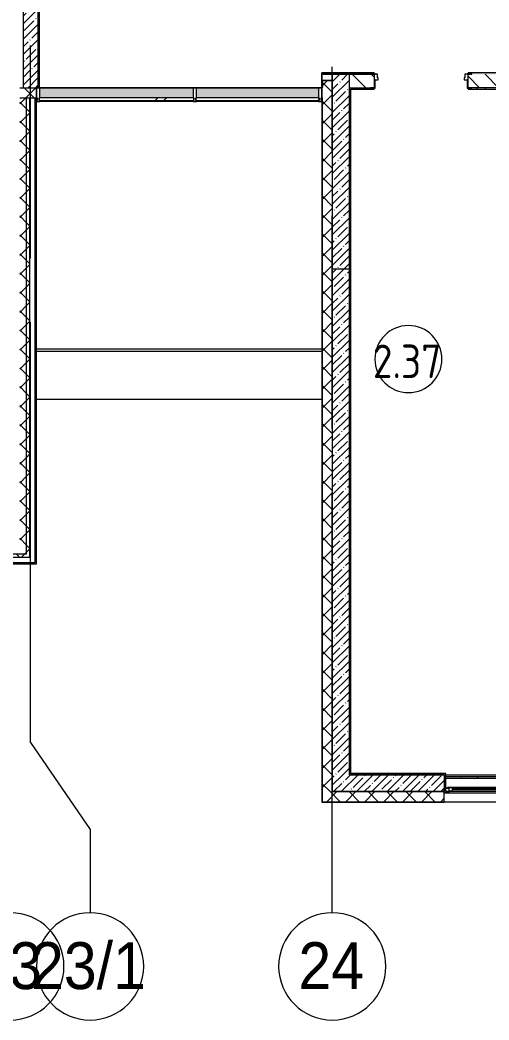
# Model space of a CAD drawing. Header units: millimetres. Extents: x -625 to 415037, y -3642 to 102118.
# Drawn here: x 233476 to 240469, y 71033 to 85949 of the extents above; entities that cross this region are included whole.
import ezdxf

# ---------------------------------------------------------------- set-up
doc = ezdxf.new("R2010")
doc.units = ezdxf.units.MM
doc.linetypes.add('Осевая', pattern=[6350, 1270, -952.5, 3175, -952.5])
for name, color, linetype, lineweight in [('A-AREA-IDEN', 7, 'Continuous', 9), ('A-GENM', 7, 'Continuous', 9), ('A-GLAZ', 7, 'Continuous', 9), ('A-GLAZ-1', 7, 'Continuous', 5), ('A-GLAZ-CURT', 7, 'Continuous', 9), ('A-GLAZ-CURT-1', 7, 'Continuous', 5), ('A-GLAZ-CURT-2', 7, 'Continuous', 20), ('A-GLAZ-CWMG', 7, 'Continuous', 9), ('A-GLAZ-CWMG-1', 7, 'Continuous', 20), ('A-WALL', 7, 'Continuous', 5), ('I-WALL', 7, 'Continuous', 5), ('Оси', 7, 'Continuous', 9), ('Оси-1', 7, 'Continuous', 20), ('Оси-2', 7, 'Осевая', 9)]:
    doc.layers.add(name, color=color, linetype=linetype, lineweight=lineweight)
for name, color, linetype, lineweight, true_color in [('A-DOOR-1', 7, 'Continuous', 5, 0xc0c0c0), ('A-DOOR-FRAM-1', 7, 'Continuous', 5, 0xc0c0c0), ('A-WALL-1', 9, 'Continuous', 5, 0x808080), ('A-WALL-FNSH-1', 9, 'Continuous', 5, 0x808080)]:
    doc.layers.add(name, color=color, linetype=linetype, lineweight=lineweight, true_color=true_color)
doc.layers.get('A-DOOR-1').off()
doc.styles.add('Arial', font='arial.ttf', dxfattribs={"width": 0.9, "height": 700})
doc.styles.add('GOST Common', font='', dxfattribs={"width": 0.9, "height": 500})
doc.styles.get('GOST Common').set_extended_font_data('GOST Common')
pattern_1 = [(45, (148772.12, 0), (-141.42136, 141.42136), []), (135, (148772.12, 0), (-141.42136, -141.42136), [])]
pattern_2 = [(45, (148772.12, 0), (-114.04925, 114.04925), []), (45, (148886.17, 0), (-114.04925, 114.04925), [201.612, -40.322, 6.706, -33.617])]
pattern_3 = [(0, (148772.123, 0), (243.84, 60.96), [20.117, -162.763, 20.117, -162.763, -975.36]), (0, (148772.123, 0), (243.84, 60.96), [-365.76, 20.117, -345.643, 20.117, -162.763, -426.72]), (0, (148772.123, 0), (243.84, 60.96), [-914.4, 20.117, -101.803, 20.117, -284.683]), (120, (148863.563, 30.48), (-174.71291, 180.691634), [20.117, -162.763, 20.117, -162.763, -975.36]), (120, (148863.563, 30.48), (-174.71291, 180.691634), [-365.76, 20.117, -345.643, 20.117, -162.763, -426.72]), (120, (148863.563, 30.48), (-174.71291, 180.691634), [-914.4, 20.117, -101.803, 20.117, -284.683]), (240, (148894.043, 152.4), (-69.12709, -241.651634), [20.117, -162.763, 20.117, -162.763, -975.36]), (240, (148894.043, 152.4), (-69.12709, -241.651634), [-365.76, 20.117, -345.643, 20.117, -162.763, -426.72]), (240, (148894.043, 152.4), (-69.12709, -241.651634), [-914.4, 20.117, -101.803, 20.117, -284.683])]

# ---------------------------------------------------------------- blocks, each defined once
blk = doc.blocks.new('120_Окно_СКБ_1Ст - 120_Окно_СКБ_1Ст 900х2500_h_ с форточкой-V345-Объем проектирования 2 этажа')
at = {"layer": 'A-GLAZ'}
for p, q in [((-450, -127), (-450, -57)), ((-450, -57), (-380, -57)), ((-380, -127), (-450, -127)), ((-380, -127), (-400, -127)), ((-400, -127), (-400, -137)), ((-400, -137), (400, -137)), ((400, -137), (-400, -137)), ((-380, -57), (-380, -127)), ((380, -87), (-380, -87)), ((-380, -87), (-380, -127)), ((-330, -137), (-330, -87)), ((330, -137), (330, -87)), ((380, -127), (380, -57)), ((380, -57), (450, -57)), ((380, -127), (380, -87)), ((450, -127), (380, -127)), ((400, -127), (380, -127)), ((400, -137), (400, -127)), ((450, -57), (450, -127))]:
    blk.add_line(p, q, dxfattribs=at)
at = {"layer": 'A-GLAZ-1'}
for p, q in [((450, -57), (-450, -57)), ((-430, -127), (-400, -127)), ((-330, -107), (330, -107)), ((330, -117), (-330, -117)), ((400, -127), (430, -127))]:
    blk.add_line(p, q, dxfattribs=at)
blk = doc.blocks.new('110_Дверь_СКБ_2Ст - Д-2а_п_ Из коридора на лестницу-32215207-Объем проектирования 2 этажа')
at = {"layer": 'A-DOOR-FRAM-1'}
for p, q in [((-672, 108), (-742, 108)), ((-742, 108), (-742, 100)), ((-742, 100), (-672, 100)), ((-638, 100), (-688, 100)), ((-688, 100), (-688, 20)), ((-688, 20), (-628, 20)), ((-672, 20), (-688, 20)), ((-688, 20), (-688, -100)), ((-672, 100), (-672, 108)), ((-672, -100), (-672, 20)), ((-638, 50), (-638, 100)), ((-628, 50), (-638, 50)), ((-628, 20), (-628, 50)), ((662, 50), (652, 50)), ((652, 50), (652, 20)), ((652, 20), (712, 20)), ((662, 100), (662, 50)), ((712, 100), (662, 100)), ((768, 108), (698, 108)), ((698, 108), (698, 100)), ((698, 100), (768, 100)), ((712, 20), (698, 20)), ((698, 20), (698, -100)), ((712, 20), (712, 100)), ((712, -100), (712, 20)), ((768, 100), (768, 108)), ((-672, -100), (-742, -100)), ((-742, -100), (-742, -108)), ((-742, -108), (-672, -108)), ((-688, -100), (-672, -100)), ((-672, -108), (-672, -100)), ((698, -100), (712, -100)), ((768, -100), (698, -100)), ((698, -100), (698, -108)), ((698, -108), (768, -108)), ((768, -108), (768, -100))]:
    blk.add_line(p, q, dxfattribs=at)
blk = doc.blocks.new('Системная панель - Стекло - 40мм-23946635-Объем проектирования 2 этажа')
at = {"layer": 'A-GLAZ-CURT-1'}
h = blk.add_hatch(dxfattribs=at)
h.set_pattern_fill('FP_201', color=256, style=0, pattern_type=2)
h.set_pattern_definition([(45, (-86342.5, -10010), (-565.6854, 565.6854), [400, -1200]), (45, (-86742.5, -10210), (-565.6854, 565.6854), [1200, -400]), (45, (-85942.5, -10410), (-565.6854, 565.6854), [400, -1200])])
h.paths.add_polyline_path([(-1153, 0), (1153, 0), (1153, 40), (-1153, 40), (-1153, 32)])
at = {"layer": 'A-GLAZ-CURT-2'}
for p, q in [((1153, 40), (-1153, 40)), ((-1153, 40), (-1153, 0)), ((-1153, 0), (1153, 0)), ((1153, 0), (1153, 40))]:
    blk.add_line(p, q, dxfattribs=at)
blk = doc.blocks.new('Системная панель - Стекло - 40мм-23946636-Объем проектирования 2 этажа')
at = {"layer": 'A-GLAZ-CURT-1'}
h = blk.add_hatch(dxfattribs=at)
h.set_pattern_fill('FP_202', color=256, style=0, pattern_type=2)
h.set_pattern_definition([(45, (-88444.25, -10010), (-565.6854, 565.6854), [400, -1200]), (45, (-88844.25, -10210), (-565.6854, 565.6854), [1200, -400]), (45, (-88044.25, -10410), (-565.6854, 565.6854), [400, -1200])])
h.paths.add_polyline_path([(-575, 0), (919, 0), (919, 40), (-919, 40), (-919, 0), (-647, 0)])
at = {"layer": 'A-GLAZ-CURT-2'}
for p, q in [((919, 40), (-919, 40)), ((-919, 40), (-919, 0)), ((-919, 0), (919, 0)), ((919, 0), (919, 40))]:
    blk.add_line(p, q, dxfattribs=at)
blk = doc.blocks.new('Прямоугольный импост - Импост структурный с накладкой - 190мм-23186047-Объем проектирования 2 этажа')
at = {"layer": 'A-GLAZ-CWMG'}
for points in [[(86398, 10250), (87285, 10250), (87285, 10400), (85000, 10400), (85000, 10250), (86338, 10250)], [(86513, 10193), (87285, 10193), (87285, 10210), (85000, 10210), (85000, 10193), (86398, 10193)]]:
    blk.add_hatch(color=256, dxfattribs=at).paths.add_polyline_path(points)
for p, q in [((87285, 10400), (85000, 10400)), ((87285, 10193), (85000, 10193))]:
    blk.add_line(p, q, dxfattribs=at)
blk = doc.blocks.new('Прямоугольный импост - Импост структурный с накладкой - 190мм-23186048-Объем проектирования 2 этажа')
at = {"layer": 'A-GLAZ-CWMG'}
for points in [[(87676, 10250), (88000, 10250), (88000, 10400), (87335, 10400), (87335, 10250), (87598, 10250)], [(88000, 10193), (88000, 10210), (87335, 10210), (87335, 10193), (87667, 10193)]]:
    blk.add_hatch(color=256, dxfattribs=at).paths.add_polyline_path(points)
for p, q in [((88000, 10400), (87335, 10400)), ((88000, 10193), (87335, 10193))]:
    blk.add_line(p, q, dxfattribs=at)
blk = doc.blocks.new('Прямоугольный импост - Импост структурный с накладкой - 190мм-23186049-Объем проектирования 2 этажа')
at = {"layer": 'A-GLAZ-CWMG'}
for points in [[(89008, 10250), (89154, 10250), (89154, 10400), (88000, 10400), (88000, 10250), (88195, 10250)], [(89154, 10193), (89154, 10210), (88000, 10210), (88000, 10193), (89008, 10193)]]:
    blk.add_hatch(color=256, dxfattribs=at).paths.add_polyline_path(points)
for p, q in [((89154, 10400), (88000, 10400)), ((89154, 10193), (88000, 10193))]:
    blk.add_line(p, q, dxfattribs=at)
blk = doc.blocks.new('Прямоугольный импост - Импост структурный с накладкой - 190мм-23946639-Объем проектирования 2 этажа')
at = {"layer": 'A-GLAZ-CWMG-1'}
for p, q in [((-50, 0), (-50, 17)), ((-50, 17), (0, 17)), ((-40, 0), (-50, 0)), ((-40, -40), (-40, 0)), ((0, 0), (-10, 0)), ((-10, 0), (-10, -40)), ((0, 17), (0, 0)), ((-50, -190), (-50, -40)), ((-50, -40), (-40, -40)), ((-10, -40), (0, -40)), ((0, -40), (0, -190)), ((0, -190), (-50, -190))]:
    blk.add_line(p, q, dxfattribs=at)
blk = doc.blocks.new('Прямоугольный импост - Импост структурный с накладкой - 190мм-23946641-Объем проектирования 2 этажа')
at = {"layer": 'A-GLAZ-CWMG-1'}
for p, q in [((0, 17), (-50, 17)), ((-50, 17), (-50, 0)), ((-50, 0), (-40, 0)), ((-40, 0), (-40, -40)), ((-10, -40), (-10, 0)), ((-10, 0), (0, 0)), ((0, 0), (0, 17)), ((-40, -40), (-50, -40)), ((-50, -40), (-50, -190)), ((0, -40), (-10, -40)), ((0, -190), (0, -40)), ((-50, -190), (0, -190))]:
    blk.add_line(p, q, dxfattribs=at)
blk = doc.blocks.new('Прямоугольный импост - Импост структурный с накладкой - 190мм-23946633-Объем проектирования 2 этажа')
at = {"layer": 'A-GLAZ-CWMG-1'}
for p, q in [((-25, 0), (-25, 17)), ((-25, 17), (25, 17)), ((-15, 0), (-25, 0)), ((-15, -40), (-15, 0)), ((25, 0), (15, 0)), ((15, 0), (15, -40)), ((25, 17), (25, 0)), ((-25, -190), (-25, -40)), ((-25, -40), (-15, -40)), ((15, -40), (25, -40)), ((25, -40), (25, -190)), ((25, -190), (-25, -190))]:
    blk.add_line(p, q, dxfattribs=at)
blk = doc.blocks.new('парапет9 - парапет-22867712-Объем проектирования 2 этажа')
at = {"layer": 'A-GENM'}
for p, q in [((89202, 8002), (84950, 8002)), ((89202, 7964), (84950, 7964)), ((84950, 7255), (89202, 7255))]:
    blk.add_line(p, q, dxfattribs=at)
blk = doc.blocks.new('Ось сетки - D8-29747960-Объем проектирования 2 этажа')
at = {"layer": 'Оси-1'}
for start, end in [(360, 180), (180, 360)]:
    blk.add_arc((0, 0), 4, start, end, dxfattribs=at)
blk = doc.blocks.new('Марка_Помещения - Номер-25198446-Объем проектирования 2 этажа')
at = {"layer": 'A-AREA-IDEN'}
for start, end in [(360, 180), (180, 360)]:
    blk.add_arc((0, 0), 2.5, start, end, dxfattribs=at)
blk = doc.blocks.new('2floor')
at = {"layer": 'A-WALL'}
h = blk.add_hatch(dxfattribs=at)
h.set_pattern_fill('FP_24', color=256, style=0, pattern_type=2)
h.set_pattern_definition(pattern_1)
h.paths.add_polyline_path([(238132, -100), (238132, 10502), (237982, 10502), (237982, -100), (238122, -100)])
h = blk.add_hatch(dxfattribs=at)
h.set_pattern_fill('FP_24', color=256, style=0, pattern_type=2)
h.set_pattern_definition(pattern_1)
h.paths.add_polyline_path([(237979, 10250), (237982, 10250), (237982, 10400), (237976, 10400), (237976, 10250)])
h.paths.add_polyline_path([(233702, 10250), (233722, 10250), (233722, 10400), (233472, 10400), (233472, 10250), (233622, 10250)])
h = blk.add_hatch(dxfattribs=at)
h.set_pattern_fill('FP_24', color=256, style=0, pattern_type=2)
h.set_pattern_definition(pattern_1)
h.paths.add_polyline_path([(233478, 3450), (233572, 3450), (233572, 10250), (233472, 10250), (233472, 3450)])
h = blk.add_hatch(dxfattribs=at)
h.set_pattern_fill('FP_24', color=256, style=0, pattern_type=2)
h.set_pattern_definition(pattern_1)
h.paths.add_polyline_path([(233622, 3400), (233622, 10250), (233572, 10250), (233572, 3400), (233610, 3400)])
h = blk.add_hatch(dxfattribs=at)
h.set_pattern_fill('FP_24', color=256, style=0, pattern_type=2)
h.set_pattern_definition(pattern_1)
h.paths.add_polyline_path([(233481, 3400), (233572, 3400), (233572, 3450), (232892, 3450), (232892, 3400), (233472, 3400)])
h.paths.add_polyline_path([(230192, 3400), (230192, 3450), (228852, 3450), (228852, 3400), (229622, 3400)])
h.paths.add_polyline_path([(227952, 3400), (227952, 3450), (226752, 3450), (226752, 3400), (227662, 3400)])
h.paths.add_polyline_path([(224652, 3400), (225852, 3400), (225852, 3450), (224472, 3450), (224472, 3400), (224625, 3400)])
h = blk.add_hatch(dxfattribs=at)
h.set_pattern_fill('FP_24', color=256, style=0, pattern_type=2)
h.set_pattern_definition(pattern_1)
h.paths.add_polyline_path([(273849, -250), (273852, -250), (273852, -100), (272502, -100), (272502, -250), (273704, -250)])
h.paths.add_polyline_path([(269902, -250), (269902, -100), (269002, -100), (269002, -250), (269782, -250)])
h.paths.add_polyline_path([(270802, -250), (271602, -250), (271602, -100), (270802, -100)])
h.paths.add_polyline_path([(268102, -250), (268102, -100), (266702, -100), (266702, -250), (267930, -250)])
h.paths.add_polyline_path([(262202, -250), (262452, -250), (262452, -100), (261302, -100), (261302, -250), (261631, -250)])
h.paths.add_polyline_path([(263352, -250), (264402, -250), (264402, -100), (263352, -100)])
h.paths.add_polyline_path([(256572, -250), (256802, -250), (256802, -100), (255902, -100), (255902, -250)])
h.paths.add_polyline_path([(257702, -250), (259002, -250), (259002, -100), (257702, -100)])
h.paths.add_polyline_path([(253602, -250), (253602, -100), (252552, -100), (252552, -250), (252958, -250)])
h.paths.add_polyline_path([(251652, -250), (251652, -100), (249602, -100), (249602, -250), (251512, -250)])
h.paths.add_polyline_path([(248622, -250), (248702, -250), (248702, -100), (244452, -100), (244452, -250), (247899, -250)])
h.paths.add_polyline_path([(242840, -250), (243552, -250), (243552, -100), (242402, -100), (242402, -250)])
h.paths.add_polyline_path([(241502, -250), (241502, -100), (240702, -100), (240702, -250), (241394, -250)])
h.paths.add_polyline_path([(239802, -250), (239802, -100), (237982, -100), (237982, -250), (239226, -250)])
at = {"layer": 'I-WALL'}
h = blk.add_hatch(dxfattribs=at)
h.set_pattern_fill('FP_1', color=256, style=0, pattern_type=2)
h.set_pattern_definition(pattern_2)
h.paths.add_polyline_path([(233522, 10400), (233742, 10400), (233742, 16080), (233522, 16080), (233522, 10417)])
h = blk.add_hatch(dxfattribs=at)
h.set_pattern_fill('FP_191', color=256, style=0, pattern_type=2)
h.set_pattern_definition(pattern_3)
h.paths.add_polyline_path([(233762, 10400), (233762, 13390), (233742, 13390), (233742, 10400)])
h = blk.add_hatch(dxfattribs=at)
h.set_pattern_fill('FP_191', color=256, style=0, pattern_type=2)
h.set_pattern_definition(pattern_3)
h.paths.add_polyline_path([(246171, 10600), (246170, 10620), (242232, 10620), (242232, 10608), (242262, 10608), (242262, 10600), (246170, 10600)])
h.paths.add_polyline_path([(240802, 10600), (241252, 10600), (241252, 10608), (241282, 10608), (241282, 10620), (240157, 10620), (240157, 10608), (240212, 10608), (240212, 10600), (240722, 10600)])
h.paths.add_polyline_path([(238503, 10600), (238702, 10600), (238702, 10608), (238757, 10608), (238757, 10620), (238158, 10618), (238382, 10600)])
h.paths.add_polyline_path([(238122, 10600), (238132, 10600), (238132, 10620), (237996, 10620), (237996, 10600)])
h = blk.add_hatch(dxfattribs=at)
h.set_pattern_fill('FP_1', color=256, style=0, pattern_type=2)
h.set_pattern_definition(pattern_2)
h.paths.add_polyline_path([(238132, 7700), (238382, 7700), (238382, 10600), (238132, 10620), (238132, 7870)])
h = blk.add_hatch(dxfattribs=at)
h.set_pattern_fill('FP_23', color=256, style=0, pattern_type=2)
h.set_pattern_definition([(135, (148772.12, 0), (-141.42136, -141.42136), [])])
h.paths.add_polyline_path([(242972, 10400), (242982, 10401), (242982, 10600), (242232, 10600), (242232, 10400), (242840, 10400)])
h.paths.add_polyline_path([(241282, 10400), (241282, 10600), (240157, 10600), (240157, 10400), (241252, 10400)])
h.paths.add_polyline_path([(238702, 10400), (238757, 10400), (238757, 10600), (238382, 10600), (238384, 10400), (238503, 10400)])
h = blk.add_hatch(dxfattribs=at)
h.set_pattern_fill('FP_191', color=256, style=0, pattern_type=2)
h.set_pattern_definition(pattern_3)
h.paths.add_polyline_path([(238731, 10380), (238757, 10380), (238757, 10392), (238702, 10392), (238702, 10400), (238382, 10400), (238382, 10380), (238702, 10380)])
h.paths.add_polyline_path([(240702, 10380), (240722, 10380), (240722, 10400), (240212, 10398), (240212, 10392), (240157, 10392), (240157, 10380), (240671, 10380)])
h = blk.add_hatch(dxfattribs=at)
h.set_pattern_fill('FP_191', color=256, style=0, pattern_type=2)
h.set_pattern_definition(pattern_3)
h.paths.add_polyline_path([(238382, 150), (238402, 150), (238402, 10379), (238382, 10379), (238382, 154)])
h = blk.add_hatch(dxfattribs=at)
h.set_pattern_fill('FP_1', color=256, style=0, pattern_type=2)
h.set_pattern_definition(pattern_2)
h.paths.add_polyline_path([(238382, 150), (238382, 7700), (238132, 7700), (238132, 150), (238257, 150)])
h = blk.add_hatch(dxfattribs=at)
h.set_pattern_fill('FP_1', color=256, style=0, pattern_type=2)
h.set_pattern_definition(pattern_2)
h.paths.add_polyline_path([(238732, -100), (239802, -100), (239802, 150), (238132, 150), (238132, -100), (238382, -100)])
h = blk.add_hatch(dxfattribs=at)
h.set_pattern_fill('FP_191', color=256, style=0, pattern_type=2)
h.set_pattern_definition(pattern_3)
h.paths.add_polyline_path([(239802, 150), (239802, 170), (238403, 170), (238402, 150), (239226, 150)])
h = blk.add_hatch(dxfattribs=at)
h.set_pattern_fill('FP_191', color=256, style=0, pattern_type=2)
h.set_pattern_definition(pattern_3)
h.paths.add_polyline_path([(239822, -48), (239822, 100), (239802, 99), (239802, -48)])
h = blk.add_hatch(dxfattribs=at)
h.set_pattern_fill('FP_191', color=256, style=0, pattern_type=2)
h.set_pattern_definition(pattern_3)
h.paths.add_polyline_path([(239822, 100), (240702, 100), (240720, 120), (239822, 120)])
at = {"layer": 'A-WALL'}
for p, q in [((238382, 10600), (238702, 10600)), ((238132, 10505), (237979, 10505)), ((237979, 10505), (237979, 10400)), ((237982, 10502), (237982, 10400)), ((238132, 10502), (237982, 10502)), ((237974, 10400), (237982, 10400)), ((238382, 10400), (238702, 10400)), ((238402, 10380), (238757, 10380)), ((238402, 10380), (238402, 170)), ((240157, 10380), (240702, 10380)), ((241252, 10400), (240212, 10400)), ((233472, 10250), (233722, 10250)), ((233572, 3450), (233572, 10250)), ((233622, 3400), (233622, 10250)), ((233702, 3320), (233702, 10250)), ((233702, 10247), (233722, 10247)), ((233732, 10242), (233702, 10242)), ((237974, 10242), (237966, 10242)), ((237974, 10250), (237982, 10250)), ((237974, 10247), (237979, 10247)), ((237979, 10247), (237979, -253)), ((237982, 10250), (237982, -250)), ((232892, 3450), (233572, 3450)), ((232892, 3400), (233622, 3400)), ((232892, 3320), (233702, 3320)), ((238382, 150), (239802, 150)), ((239822, -100), (239822, -100)), ((237979, -253), (239802, -253)), ((237982, -250), (239802, -250)), ((240702, -258), (239802, -258))]:
    blk.add_line(p, q, dxfattribs=at)
at = {"layer": 'A-WALL-1'}
for p, q in [((233522, 16100), (233522, 10400)), ((233742, 13390), (233742, 10400)), ((237996, 10620), (237996, 10600)), ((237996, 10600), (238382, 10600)), ((238382, 10620), (238132, 10620)), ((238132, 10620), (238132, -100)), ((238382, 10620), (238382, 150)), ((238757, 10608), (238757, 10620)), ((241282, 10620), (240157, 10620)), ((240157, 10620), (240157, 10608)), ((233472, 10400), (233762, 10400)), ((233722, 10250), (233722, 10400)), ((237996, 10420), (237976, 10420)), ((237976, 10417), (237996, 10417)), ((237996, 10417), (237996, 10420)), ((238757, 10380), (238757, 10392)), ((240157, 10392), (240157, 10380)), ((238132, 7700), (238382, 7700)), ((238403, 170), (238402, 170)), ((239802, 150), (239802, -100)), ((239802, 100), (240702, 100)), ((239822, 100), (239802, 100)), ((239802, 100), (239802, -48)), ((240722, 120), (239822, 120)), ((239822, -48), (239822, 100)), ((239802, -100), (238132, -100)), ((238132, -100), (239802, -100)), ((239802, -48), (239822, -48)), ((239802, -250), (239802, -100))]:
    blk.add_line(p, q, dxfattribs=at)
at = {"layer": 'A-WALL-FNSH-1'}
for p, q in [((233762, 13399), (233762, 10400)), ((233763, 10400), (233763, 13399)), ((238757, 10621), (237975, 10621)), ((237975, 10621), (237975, 10417)), ((237976, 10620), (238757, 10620)), ((237976, 10417), (237976, 10620)), ((238757, 10620), (238757, 10621)), ((241282, 10621), (240157, 10621)), ((240157, 10621), (240157, 10620)), ((238132, 10510), (237974, 10510)), ((237974, 10510), (237974, -258)), ((233762, 10400), (233763, 10400)), ((237975, 10417), (237976, 10417)), ((238403, 10379), (238757, 10379)), ((238403, 10379), (238403, 170)), ((238757, 10379), (238757, 10380)), ((240157, 10380), (240157, 10379)), ((240157, 10379), (240701, 10379)), ((233722, 3300), (233722, 10250)), ((232892, 3300), (233722, 3300)), ((239823, 171), (238403, 171)), ((238403, 170), (239822, 170)), ((239822, 170), (239822, 100)), ((239823, 121), (239823, 171)), ((239823, 100), (239822, 100)), ((240701, 121), (239823, 121)), ((239823, 100), (239823, 120)), ((239823, -48), (239823, 100)), ((239822, -48), (239823, -48)), ((237974, -258), (239802, -258)), ((239802, -258), (239802, -250))]:
    blk.add_line(p, q, dxfattribs=at)
at = {"layer": 'I-WALL'}
for p, q in [((233762, 10401), (237974, 10401)), ((239823, 150), (240701, 150)), ((239822, -48), (239822, -100)), ((240702, -100), (239822, -100))]:
    blk.add_line(p, q, dxfattribs=at)
at = {"layer": 'Оси'}
for p, q in [((233632, 634), (233632, 5634)), ((238132, -1906), (238132, 3094)), ((233632, 634), (234521, -663)), ((234521, -663), (234521, -1906))]:
    blk.add_line(p, q, dxfattribs=at)
at = {"layer": 'Оси-2'}
for p, q in [((233632, 5634), (233632, 16915)), ((238132, 3094), (238132, 16915))]:
    blk.add_line(p, q, dxfattribs=at)
at = {"layer": 'A-AREA-IDEN', "xscale": 199.9999999999999, "yscale": 199.9999999999999, "zscale": 199.9999999999999}
blk.add_blockref('Марка_Помещения - Номер-25198446-Объем проектирования 2 этажа', (239267, 6352), dxfattribs=at)
at = {"layer": 'A-DOOR-1'}
blk.add_blockref('110_Дверь_СКБ_2Ст - Д-2а_п_ Из коридора на лестницу-32215207-Объем проектирования 2 этажа', (239445, 10500), dxfattribs=at)
at = {"layer": 'A-GENM'}
blk.add_blockref('парапет9 - парапет-22867712-Объем проектирования 2 этажа', (148772, -1500), dxfattribs=at)
at = {"layer": 'A-GLAZ', "color": 3, "rotation": 180}
blk.add_blockref('120_Окно_СКБ_1Ст - 120_Окно_СКБ_1Ст 900х2500_h_ с форточкой-V345-Объем проектирования 2 этажа', (240252, -175), dxfattribs=at)
at = {"layer": 'A-GLAZ-CURT'}
for name, p in [('Системная панель - Стекло - 40мм-23946635-Объем проектирования 2 этажа', (234915, 10210)), ('Системная панель - Стекло - 40мм-23946636-Объем проектирования 2 этажа', (237016, 10210))]:
    blk.add_blockref(name, p, dxfattribs=at)
at = {"layer": 'A-GLAZ-CWMG', "rotation": 180}
blk.add_blockref('Прямоугольный импост - Импост структурный с накладкой - 190мм-23946641-Объем проектирования 2 этажа', (233722, 10210), dxfattribs=at)
at = {"layer": 'A-GLAZ-CWMG'}
for name in ['Прямоугольный импост - Импост структурный с накладкой - 190мм-23186047-Объем проектирования 2 этажа', 'Прямоугольный импост - Импост структурный с накладкой - 190мм-23186048-Объем проектирования 2 этажа', 'Прямоугольный импост - Импост структурный с накладкой - 190мм-23186049-Объем проектирования 2 этажа']:
    blk.add_blockref(name, (148772, 0), dxfattribs=at)
at = {"layer": 'A-GLAZ-CWMG', "extrusion": (0, 0, -1), "rotation": 180}
for name, p in [('Прямоугольный импост - Импост структурный с накладкой - 190мм-23946633-Объем проектирования 2 этажа', (-236082, 10210)), ('Прямоугольный импост - Импост структурный с накладкой - 190мм-23946639-Объем проектирования 2 этажа', (-237976, 10210))]:
    blk.add_blockref(name, p, dxfattribs=at)
at = {"layer": 'Оси-1', "xscale": 199.9999999999999, "yscale": 199.9999999999999, "zscale": 199.9999999999999}
for p in [(233332, -2706), (234521, -2706), (238132, -2706)]:
    blk.add_blockref('Ось сетки - D8-29747960-Объем проектирования 2 этажа', p, dxfattribs=at)
at = {"layer": 'A-AREA-IDEN', "insert": (238736, 6569), "char_height": 500, "width": 1327.59, "attachment_point": 1, "style": 'GOST Common'}
blk.add_mtext('2.37', dxfattribs=at)
at = {"layer": 'Оси', "char_height": 700, "attachment_point": 1, "style": 'Arial'}
for s, insert, width in [('23', (232827, -2345), 1212.15), ('23/1', (233640, -2345), 2121.27), ('24', (237627, -2345), 1212.15)]:
    blk.add_mtext(s, dxfattribs=dict(at, insert=insert, width=width))

msp = doc.modelspace()

# ---------------------------------------------------------------- block references
msp.add_blockref('2floor', (0, 74539))

doc.saveas('drawing.dxf')
